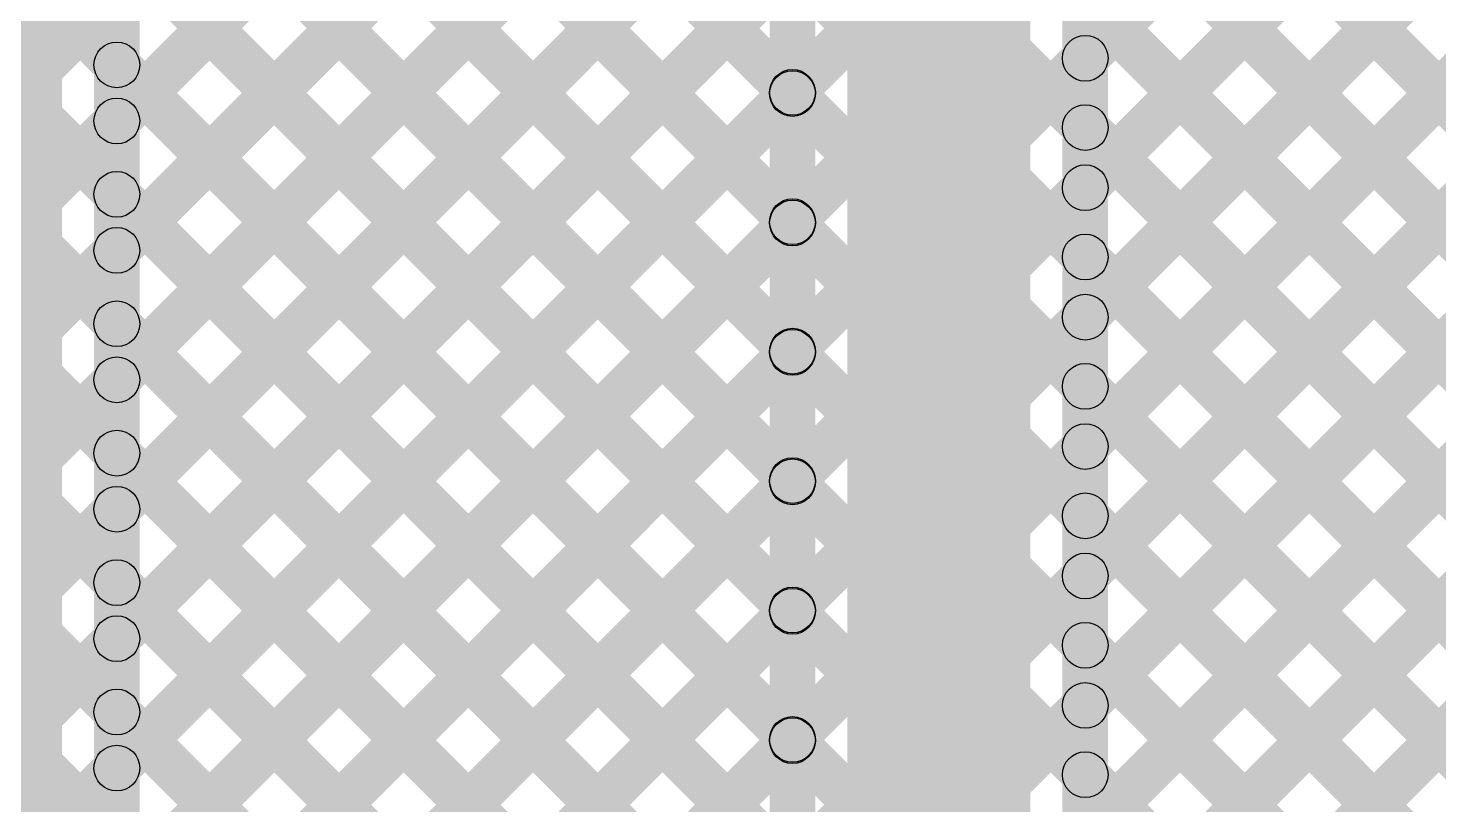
# Model space of a CAD drawing. Header units: millimetres. Extents: x -0.22 to 4.11, y -0.25 to 2.01.
# Drawn here: x 2.0542 to 2.3625, y 1.0059 to 1.1756 of the extents above; entities that cross this region are included whole.
import ezdxf

# ---------------------------------------------------------------- set-up
doc = ezdxf.new("R2010")
doc.units = ezdxf.units.MM
doc.header["$MEASUREMENT"] = 0
doc.layers.add('BottomLayer', color=5, linetype='Continuous')
doc.layers.add('TopLayer', color=1, linetype='Continuous')

msp = doc.modelspace()

# ---------------------------------------------------------------- hatches: boundary and pattern name
at = {"layer": 'BottomLayer'}
for points in [[(2.27322, 0.93203), (2.23322, 0.93203), (2.23322, 1.77713), (2.27322, 1.77713)], [(2.28875, 1.16554), (2.28168, 1.17261), (2.85661, 1.74754), (2.86369, 1.74047)], [(2.28875, 1.16554), (2.28168, 1.17261), (2.85661, 1.74754), (2.86369, 1.74047)], [(2.28875, 1.13726), (2.28168, 1.14433), (2.88488, 1.74753), (2.89195, 1.74046)], [(2.28875, 1.13726), (2.28168, 1.14433), (2.88488, 1.74753), (2.89195, 1.74046)], [(2.28875, 1.10897), (2.28168, 1.11604), (2.91315, 1.74751), (2.92022, 1.74044)], [(2.28875, 1.10897), (2.28168, 1.11604), (2.91315, 1.74751), (2.92022, 1.74044)], [(2.28875, 1.08069), (2.28168, 1.08776), (2.94142, 1.7475), (2.94849, 1.74043)], [(2.28875, 1.08069), (2.28168, 1.08776), (2.94142, 1.7475), (2.94849, 1.74043)], [(2.28875, 1.0524), (2.28168, 1.05947), (2.96969, 1.74748), (2.97676, 1.74041)], [(2.28875, 1.0524), (2.28168, 1.05947), (2.96969, 1.74748), (2.97676, 1.74041)], [(2.28875, 1.02412), (2.28168, 1.03119), (2.99796, 1.74747), (3.00503, 1.7404)], [(2.28875, 1.02412), (2.28168, 1.03119), (2.99796, 1.74747), (3.00503, 1.7404)], [(2.28875, 0.99583), (2.28168, 1.00291), (3.02623, 1.74745), (3.0333, 1.74038)], [(2.28875, 0.99583), (2.28168, 1.00291), (3.02623, 1.74745), (3.0333, 1.74038)], [(2.28875, 0.96755), (2.28168, 0.97462), (3.0545, 1.74744), (3.06157, 1.74037)], [(2.28875, 0.96755), (2.28168, 0.97462), (3.0545, 1.74744), (3.06157, 1.74037)], [(2.28875, 0.93927), (2.28168, 0.94634), (3.08277, 1.74743), (3.08984, 1.74035)], [(2.28875, 0.93927), (2.28168, 0.94634), (3.08277, 1.74743), (3.08984, 1.74035)], [(2.22622, 0.94529), (2.21622, 0.94529), (2.21622, 1.74434), (2.22622, 1.74434)], [(2.22622, 0.94529), (2.21622, 0.94529), (2.21622, 1.74434), (2.22622, 1.74434)], [(2.29022, 0.93203), (2.28022, 0.93203), (2.28022, 1.74431), (2.29022, 1.74431)], [(2.29022, 0.93203), (2.28022, 0.93203), (2.28022, 1.74431), (2.29022, 1.74431)], [(2.06153, 0.97772), (2.03953, 0.97772), (2.03953, 1.69911), (2.06153, 1.69911)], [(2.07853, 0.97772), (2.06853, 0.97772), (2.06853, 1.6922), (2.07853, 1.6922)], [(2.07853, 0.97772), (2.06853, 0.97772), (2.06853, 1.6922), (2.07853, 1.6922)], [(2.07, 1.30552), (2.07707, 1.31259), (2.22475, 1.1649), (2.21768, 1.15783)], [(2.07, 1.30552), (2.07707, 1.31259), (2.22475, 1.1649), (2.21768, 1.15783)], [(2.07707, 1.15184), (2.07, 1.15892), (2.21768, 1.3066), (2.22475, 1.29953)], [(2.07707, 1.15184), (2.07, 1.15892), (2.21768, 1.3066), (2.22475, 1.29953)], [(2.07, 1.27723), (2.07707, 1.2843), (2.22475, 1.13662), (2.21768, 1.12955)], [(2.07, 1.27723), (2.07707, 1.2843), (2.22475, 1.13662), (2.21768, 1.12955)], [(2.07707, 1.12356), (2.07, 1.13063), (2.21768, 1.27832), (2.22475, 1.27125)], [(2.07707, 1.12356), (2.07, 1.13063), (2.21768, 1.27832), (2.22475, 1.27125)], [(2.07, 1.24895), (2.07707, 1.25602), (2.22475, 1.10833), (2.21768, 1.10126)], [(2.07, 1.24895), (2.07707, 1.25602), (2.22475, 1.10833), (2.21768, 1.10126)], [(2.07707, 1.09528), (2.07, 1.10235), (2.21768, 1.25003), (2.22475, 1.24296)], [(2.07707, 1.09528), (2.07, 1.10235), (2.21768, 1.25003), (2.22475, 1.24296)], [(2.28168, 1.23525), (2.28875, 1.24232), (3.51315, 0.01792), (3.50608, 0.01085)], [(2.28168, 1.23525), (2.28875, 1.24232), (3.51315, 0.01792), (3.50608, 0.01085)], [(2.07, 1.22066), (2.07707, 1.22773), (2.22475, 1.08005), (2.21768, 1.07298)], [(2.07, 1.22066), (2.07707, 1.22773), (2.22475, 1.08005), (2.21768, 1.07298)], [(2.07707, 1.06699), (2.07, 1.07406), (2.21768, 1.22175), (2.22475, 1.21468)], [(2.07707, 1.06699), (2.07, 1.07406), (2.21768, 1.22175), (2.22475, 1.21468)], [(2.28168, 1.20697), (2.28875, 1.21404), (3.48487, 0.01792), (3.4778, 0.01085)], [(2.28168, 1.20697), (2.28875, 1.21404), (3.48487, 0.01792), (3.4778, 0.01085)], [(2.07, 1.19238), (2.07707, 1.19945), (2.22475, 1.05176), (2.21768, 1.04469)], [(2.07, 1.19238), (2.07707, 1.19945), (2.22475, 1.05176), (2.21768, 1.04469)], [(2.07707, 1.03871), (2.07, 1.04578), (2.21768, 1.19346), (2.22475, 1.18639)], [(2.07707, 1.03871), (2.07, 1.04578), (2.21768, 1.19346), (2.22475, 1.18639)], [(2.28168, 1.17868), (2.28875, 1.18575), (3.45659, 0.01792), (3.44951, 0.01085)], [(2.28168, 1.17868), (2.28875, 1.18575), (3.45659, 0.01792), (3.44951, 0.01085)], [(2.07, 1.16409), (2.07707, 1.17117), (2.22475, 1.02348), (2.21768, 1.01641)], [(2.07, 1.16409), (2.07707, 1.17117), (2.22475, 1.02348), (2.21768, 1.01641)], [(2.07707, 1.01042), (2.07, 1.01749), (2.21768, 1.16518), (2.22475, 1.15811)], [(2.07707, 1.01042), (2.07, 1.01749), (2.21768, 1.16518), (2.22475, 1.15811)], [(2.28168, 1.1504), (2.28875, 1.15747), (3.4283, 0.01792), (3.42123, 0.01085)], [(2.28168, 1.1504), (2.28875, 1.15747), (3.4283, 0.01792), (3.42123, 0.01085)], [(2.07, 1.13581), (2.07707, 1.14288), (2.22475, 0.9952), (2.21768, 0.98813)], [(2.07, 1.13581), (2.07707, 1.14288), (2.22475, 0.9952), (2.21768, 0.98813)], [(2.07707, 0.98214), (2.07, 0.98921), (2.21768, 1.1369), (2.22475, 1.12982)], [(2.07707, 0.98214), (2.07, 0.98921), (2.21768, 1.1369), (2.22475, 1.12982)], [(2.28168, 1.12212), (2.28875, 1.12919), (3.40002, 0.01792), (3.39295, 0.01085)], [(2.28168, 1.12212), (2.28875, 1.12919), (3.40002, 0.01792), (3.39295, 0.01085)], [(2.07, 1.10753), (2.07707, 1.1146), (2.22475, 0.96691), (2.21768, 0.95984)], [(2.07, 1.10753), (2.07707, 1.1146), (2.22475, 0.96691), (2.21768, 0.95984)], [(2.01536, 0.89214), (2.00829, 0.89921), (2.21768, 1.10861), (2.22475, 1.10154)], [(2.01536, 0.89214), (2.00829, 0.89921), (2.21768, 1.10861), (2.22475, 1.10154)], [(2.28168, 1.09383), (2.28875, 1.1009), (3.37173, 0.01792), (3.36466, 0.01085)], [(2.28168, 1.09383), (2.28875, 1.1009), (3.37173, 0.01792), (3.36466, 0.01085)], [(2.07, 1.07924), (2.07707, 1.08631), (2.21966, 0.94373), (2.21258, 0.93665)], [(2.07, 1.07924), (2.07707, 1.08631), (2.21966, 0.94373), (2.21258, 0.93665)], [(2.04364, 0.89214), (2.03657, 0.89921), (2.21768, 1.08033), (2.22475, 1.07326)], [(2.04364, 0.89214), (2.03657, 0.89921), (2.21768, 1.08033), (2.22475, 1.07326)], [(2.28168, 1.06555), (2.28875, 1.07262), (3.34345, 0.01792), (3.33638, 0.01085)], [(2.28168, 1.06555), (2.28875, 1.07262), (3.34345, 0.01792), (3.33638, 0.01085)], [(2.07, 1.05096), (2.07707, 1.05803), (2.20551, 0.92958), (2.19844, 0.92251)], [(2.07, 1.05096), (2.07707, 1.05803), (2.20551, 0.92958), (2.19844, 0.92251)], [(2.07185, 0.89206), (2.06478, 0.89914), (2.21768, 1.05204), (2.22475, 1.04497)], [(2.07185, 0.89206), (2.06478, 0.89914), (2.21768, 1.05204), (2.22475, 1.04497)], [(2.28168, 1.03726), (2.28875, 1.04433), (3.31516, 0.01792), (3.30809, 0.01085)], [(2.28168, 1.03726), (2.28875, 1.04433), (3.31516, 0.01792), (3.30809, 0.01085)], [(2.07, 1.02267), (2.07707, 1.02974), (2.19137, 0.91544), (2.1843, 0.90837)], [(2.07, 1.02267), (2.07707, 1.02974), (2.19137, 0.91544), (2.1843, 0.90837)], [(2.10013, 0.89206), (2.09306, 0.89914), (2.21768, 1.02376), (2.22475, 1.01669)], [(2.10013, 0.89206), (2.09306, 0.89914), (2.21768, 1.02376), (2.22475, 1.01669)], [(2.28168, 1.00898), (2.28875, 1.01605), (3.28688, 0.01792), (3.27981, 0.01085)], [(2.28168, 1.00898), (2.28875, 1.01605), (3.28688, 0.01792), (3.27981, 0.01085)]]:
    msp.add_hatch(color=5, dxfattribs=at).paths.add_polyline_path(points)
h = msp.add_hatch(color=5, dxfattribs=at)
edge = h.paths.add_edge_path()
edge.add_arc((2.07353, 1.16763), 0.005, 0, 360)
h = msp.add_hatch(color=5, dxfattribs=at)
edge = h.paths.add_edge_path()
edge.add_arc((2.07353, 1.16763), 0.005, 0, 360)
h = msp.add_hatch(color=5, dxfattribs=at)
edge = h.paths.add_edge_path()
edge.add_arc((2.28522, 1.16908), 0.005, 0, 360)
h = msp.add_hatch(color=5, dxfattribs=at)
edge = h.paths.add_edge_path()
edge.add_arc((2.28522, 1.16908), 0.005, 0, 360)
h = msp.add_hatch(color=5, dxfattribs=at)
edge = h.paths.add_edge_path()
edge.add_arc((2.22122, 1.16164), 0.005, 0, 360)
h = msp.add_hatch(color=5, dxfattribs=at)
edge = h.paths.add_edge_path()
edge.add_arc((2.22122, 1.16164), 0.005, 0, 360)
h = msp.add_hatch(color=5, dxfattribs=at)
edge = h.paths.add_edge_path()
edge.add_arc((2.22122, 1.16137), 0.005, 0, 360)
h = msp.add_hatch(color=5, dxfattribs=at)
edge = h.paths.add_edge_path()
edge.add_arc((2.22122, 1.16137), 0.005, 0, 360)
h = msp.add_hatch(color=5, dxfattribs=at)
edge = h.paths.add_edge_path()
edge.add_arc((2.07353, 1.15538), 0.005, 0, 360)
h = msp.add_hatch(color=5, dxfattribs=at)
edge = h.paths.add_edge_path()
edge.add_arc((2.07353, 1.15538), 0.005, 0, 360)
h = msp.add_hatch(color=5, dxfattribs=at)
edge = h.paths.add_edge_path()
edge.add_arc((2.28522, 1.15394), 0.005, 0, 360)
h = msp.add_hatch(color=5, dxfattribs=at)
edge = h.paths.add_edge_path()
edge.add_arc((2.28522, 1.15394), 0.005, 0, 360)
h = msp.add_hatch(color=5, dxfattribs=at)
edge = h.paths.add_edge_path()
edge.add_arc((2.07353, 1.13935), 0.005, 0, 360)
h = msp.add_hatch(color=5, dxfattribs=at)
edge = h.paths.add_edge_path()
edge.add_arc((2.07353, 1.13935), 0.005, 0, 360)
h = msp.add_hatch(color=5, dxfattribs=at)
edge = h.paths.add_edge_path()
edge.add_arc((2.28522, 1.14079), 0.005, 0, 360)
h = msp.add_hatch(color=5, dxfattribs=at)
edge = h.paths.add_edge_path()
edge.add_arc((2.28522, 1.14079), 0.005, 0, 360)
h = msp.add_hatch(color=5, dxfattribs=at)
edge = h.paths.add_edge_path()
edge.add_arc((2.22122, 1.13336), 0.005, 0, 360)
h = msp.add_hatch(color=5, dxfattribs=at)
edge = h.paths.add_edge_path()
edge.add_arc((2.22122, 1.13336), 0.005, 0, 360)
h = msp.add_hatch(color=5, dxfattribs=at)
edge = h.paths.add_edge_path()
edge.add_arc((2.22122, 1.13308), 0.005, 0, 360)
h = msp.add_hatch(color=5, dxfattribs=at)
edge = h.paths.add_edge_path()
edge.add_arc((2.22122, 1.13308), 0.005, 0, 360)
h = msp.add_hatch(color=5, dxfattribs=at)
edge = h.paths.add_edge_path()
edge.add_arc((2.07353, 1.1271), 0.005, 0, 360)
h = msp.add_hatch(color=5, dxfattribs=at)
edge = h.paths.add_edge_path()
edge.add_arc((2.07353, 1.1271), 0.005, 0, 360)
h = msp.add_hatch(color=5, dxfattribs=at)
edge = h.paths.add_edge_path()
edge.add_arc((2.28522, 1.12565), 0.005, 0, 360)
h = msp.add_hatch(color=5, dxfattribs=at)
edge = h.paths.add_edge_path()
edge.add_arc((2.28522, 1.12565), 0.005, 0, 360)
h = msp.add_hatch(color=5, dxfattribs=at)
edge = h.paths.add_edge_path()
edge.add_arc((2.28522, 1.11251), 0.005, 0, 360)
h = msp.add_hatch(color=5, dxfattribs=at)
edge = h.paths.add_edge_path()
edge.add_arc((2.28522, 1.11251), 0.005, 0, 360)
h = msp.add_hatch(color=5, dxfattribs=at)
edge = h.paths.add_edge_path()
edge.add_arc((2.07353, 1.11106), 0.005, 0, 360)
h = msp.add_hatch(color=5, dxfattribs=at)
edge = h.paths.add_edge_path()
edge.add_arc((2.07353, 1.11106), 0.005, 0, 360)
h = msp.add_hatch(color=5, dxfattribs=at)
edge = h.paths.add_edge_path()
edge.add_arc((2.22122, 1.10508), 0.005, 0, 360)
h = msp.add_hatch(color=5, dxfattribs=at)
edge = h.paths.add_edge_path()
edge.add_arc((2.22122, 1.10508), 0.005, 0, 360)
h = msp.add_hatch(color=5, dxfattribs=at)
edge = h.paths.add_edge_path()
edge.add_arc((2.22122, 1.1048), 0.005, 0, 360)
h = msp.add_hatch(color=5, dxfattribs=at)
edge = h.paths.add_edge_path()
edge.add_arc((2.22122, 1.1048), 0.005, 0, 360)
h = msp.add_hatch(color=5, dxfattribs=at)
edge = h.paths.add_edge_path()
edge.add_arc((2.07353, 1.09881), 0.005, 0, 360)
h = msp.add_hatch(color=5, dxfattribs=at)
edge = h.paths.add_edge_path()
edge.add_arc((2.07353, 1.09881), 0.005, 0, 360)
h = msp.add_hatch(color=5, dxfattribs=at)
edge = h.paths.add_edge_path()
edge.add_arc((2.28522, 1.09737), 0.005, 0, 360)
h = msp.add_hatch(color=5, dxfattribs=at)
edge = h.paths.add_edge_path()
edge.add_arc((2.28522, 1.09737), 0.005, 0, 360)
h = msp.add_hatch(color=5, dxfattribs=at)
edge = h.paths.add_edge_path()
edge.add_arc((2.28522, 1.08422), 0.005, 0, 360)
h = msp.add_hatch(color=5, dxfattribs=at)
edge = h.paths.add_edge_path()
edge.add_arc((2.28522, 1.08422), 0.005, 0, 360)
h = msp.add_hatch(color=5, dxfattribs=at)
edge = h.paths.add_edge_path()
edge.add_arc((2.07353, 1.08278), 0.005, 0, 360)
h = msp.add_hatch(color=5, dxfattribs=at)
edge = h.paths.add_edge_path()
edge.add_arc((2.07353, 1.08278), 0.005, 0, 360)
h = msp.add_hatch(color=5, dxfattribs=at)
edge = h.paths.add_edge_path()
edge.add_arc((2.22122, 1.07679), 0.005, 0, 360)
h = msp.add_hatch(color=5, dxfattribs=at)
edge = h.paths.add_edge_path()
edge.add_arc((2.22122, 1.07679), 0.005, 0, 360)
h = msp.add_hatch(color=5, dxfattribs=at)
edge = h.paths.add_edge_path()
edge.add_arc((2.22122, 1.07651), 0.005, 0, 360)
h = msp.add_hatch(color=5, dxfattribs=at)
edge = h.paths.add_edge_path()
edge.add_arc((2.22122, 1.07651), 0.005, 0, 360)
h = msp.add_hatch(color=5, dxfattribs=at)
edge = h.paths.add_edge_path()
edge.add_arc((2.07353, 1.07053), 0.005, 0, 360)
h = msp.add_hatch(color=5, dxfattribs=at)
edge = h.paths.add_edge_path()
edge.add_arc((2.07353, 1.07053), 0.005, 0, 360)
h = msp.add_hatch(color=5, dxfattribs=at)
edge = h.paths.add_edge_path()
edge.add_arc((2.28522, 1.06908), 0.005, 0, 360)
h = msp.add_hatch(color=5, dxfattribs=at)
edge = h.paths.add_edge_path()
edge.add_arc((2.28522, 1.06908), 0.005, 0, 360)
h = msp.add_hatch(color=5, dxfattribs=at)
edge = h.paths.add_edge_path()
edge.add_arc((2.28522, 1.05594), 0.005, 0, 360)
h = msp.add_hatch(color=5, dxfattribs=at)
edge = h.paths.add_edge_path()
edge.add_arc((2.28522, 1.05594), 0.005, 0, 360)
h = msp.add_hatch(color=5, dxfattribs=at)
edge = h.paths.add_edge_path()
edge.add_arc((2.07353, 1.05449), 0.005, 0, 360)
h = msp.add_hatch(color=5, dxfattribs=at)
edge = h.paths.add_edge_path()
edge.add_arc((2.07353, 1.05449), 0.005, 0, 360)
h = msp.add_hatch(color=5, dxfattribs=at)
edge = h.paths.add_edge_path()
edge.add_arc((2.22122, 1.04851), 0.005, 0, 360)
h = msp.add_hatch(color=5, dxfattribs=at)
edge = h.paths.add_edge_path()
edge.add_arc((2.22122, 1.04851), 0.005, 0, 360)
h = msp.add_hatch(color=5, dxfattribs=at)
edge = h.paths.add_edge_path()
edge.add_arc((2.22122, 1.04823), 0.005, 0, 360)
h = msp.add_hatch(color=5, dxfattribs=at)
edge = h.paths.add_edge_path()
edge.add_arc((2.22122, 1.04823), 0.005, 0, 360)
h = msp.add_hatch(color=5, dxfattribs=at)
edge = h.paths.add_edge_path()
edge.add_arc((2.07353, 1.04224), 0.005, 0, 360)
h = msp.add_hatch(color=5, dxfattribs=at)
edge = h.paths.add_edge_path()
edge.add_arc((2.07353, 1.04224), 0.005, 0, 360)
h = msp.add_hatch(color=5, dxfattribs=at)
edge = h.paths.add_edge_path()
edge.add_arc((2.28522, 1.0408), 0.005, 0, 360)
h = msp.add_hatch(color=5, dxfattribs=at)
edge = h.paths.add_edge_path()
edge.add_arc((2.28522, 1.0408), 0.005, 0, 360)
h = msp.add_hatch(color=5, dxfattribs=at)
edge = h.paths.add_edge_path()
edge.add_arc((2.07353, 1.02621), 0.005, 0, 360)
h = msp.add_hatch(color=5, dxfattribs=at)
edge = h.paths.add_edge_path()
edge.add_arc((2.07353, 1.02621), 0.005, 0, 360)
h = msp.add_hatch(color=5, dxfattribs=at)
edge = h.paths.add_edge_path()
edge.add_arc((2.28522, 1.02765), 0.005, 0, 360)
h = msp.add_hatch(color=5, dxfattribs=at)
edge = h.paths.add_edge_path()
edge.add_arc((2.28522, 1.02765), 0.005, 0, 360)
h = msp.add_hatch(color=5, dxfattribs=at)
edge = h.paths.add_edge_path()
edge.add_arc((2.22122, 1.02022), 0.005, 0, 360)
h = msp.add_hatch(color=5, dxfattribs=at)
edge = h.paths.add_edge_path()
edge.add_arc((2.22122, 1.02022), 0.005, 0, 360)
h = msp.add_hatch(color=5, dxfattribs=at)
edge = h.paths.add_edge_path()
edge.add_arc((2.22122, 1.01995), 0.005, 0, 360)
h = msp.add_hatch(color=5, dxfattribs=at)
edge = h.paths.add_edge_path()
edge.add_arc((2.22122, 1.01995), 0.005, 0, 360)
h = msp.add_hatch(color=5, dxfattribs=at)
edge = h.paths.add_edge_path()
edge.add_arc((2.07353, 1.01396), 0.005, 0, 360)
h = msp.add_hatch(color=5, dxfattribs=at)
edge = h.paths.add_edge_path()
edge.add_arc((2.07353, 1.01396), 0.005, 0, 360)
h = msp.add_hatch(color=5, dxfattribs=at)
edge = h.paths.add_edge_path()
edge.add_arc((2.28522, 1.01251), 0.005, 0, 360)
h = msp.add_hatch(color=5, dxfattribs=at)
edge = h.paths.add_edge_path()
edge.add_arc((2.28522, 1.01251), 0.005, 0, 360)
at = {"layer": 'TopLayer'}
for points in [[(1.88207, 0.98513), (1.875, 0.9922), (2.22654, 1.34374), (2.23361, 1.33667)], [(1.88207, 0.98513), (1.875, 0.9922), (2.22654, 1.34374), (2.23361, 1.33667)], [(1.95378, 0.68915), (1.94671, 0.69622), (2.59423, 1.34374), (2.60131, 1.33667)], [(1.95378, 0.68915), (1.94671, 0.69622), (2.59423, 1.34374), (2.60131, 1.33667)], [(1.96071, 1.03549), (1.95364, 1.04256), (2.25482, 1.34374), (2.26189, 1.33667)], [(1.96071, 1.03549), (1.95364, 1.04256), (2.25482, 1.34374), (2.26189, 1.33667)], [(1.97739, 1.02388), (1.97032, 1.03095), (2.28311, 1.34374), (2.29018, 1.33667)], [(1.97739, 1.02388), (1.97032, 1.03095), (2.28311, 1.34374), (2.29018, 1.33667)], [(1.98207, 0.68915), (1.975, 0.69622), (2.62252, 1.34374), (2.62959, 1.33667)], [(1.98207, 0.68915), (1.975, 0.69622), (2.62252, 1.34374), (2.62959, 1.33667)], [(1.98965, 1.00786), (1.98258, 1.01493), (2.31139, 1.34374), (2.31846, 1.33667)], [(1.98965, 1.00786), (1.98258, 1.01493), (2.31139, 1.34374), (2.31846, 1.33667)], [(1.99099, 0.86778), (1.98392, 0.87485), (2.45281, 1.34374), (2.45988, 1.33667)], [(1.99099, 0.83949), (1.98392, 0.84656), (2.4811, 1.34374), (2.48817, 1.33667)], [(1.99099, 0.92434), (1.98392, 0.93142), (2.39624, 1.34374), (2.40332, 1.33667)], [(1.99099, 0.98091), (1.98392, 0.98798), (2.33968, 1.34374), (2.34675, 1.33667)], [(1.99099, 0.78292), (1.98392, 0.78999), (2.53767, 1.34374), (2.54474, 1.33667)], [(1.99099, 0.81121), (1.98392, 0.81828), (2.50938, 1.34374), (2.51645, 1.33667)], [(1.99099, 0.95263), (1.98392, 0.9597), (2.36796, 1.34374), (2.37503, 1.33667)], [(1.99099, 0.89606), (1.98392, 0.90313), (2.42453, 1.34374), (2.4316, 1.33667)], [(1.99099, 0.86778), (1.98392, 0.87485), (2.45281, 1.34374), (2.45988, 1.33667)], [(1.99099, 0.83949), (1.98392, 0.84656), (2.4811, 1.34374), (2.48817, 1.33667)], [(1.99099, 0.92434), (1.98392, 0.93142), (2.39624, 1.34374), (2.40332, 1.33667)], [(1.99099, 0.98091), (1.98392, 0.98798), (2.33968, 1.34374), (2.34675, 1.33667)], [(1.99099, 0.78292), (1.98392, 0.78999), (2.53767, 1.34374), (2.54474, 1.33667)], [(1.99099, 0.81121), (1.98392, 0.81828), (2.50938, 1.34374), (2.51645, 1.33667)], [(1.99099, 0.95263), (1.98392, 0.9597), (2.36796, 1.34374), (2.37503, 1.33667)], [(1.99099, 0.89606), (1.98392, 0.90313), (2.42453, 1.34374), (2.4316, 1.33667)], [(1.99179, 0.75544), (1.98472, 0.76251), (2.56595, 1.34374), (2.57302, 1.33667)], [(1.99179, 0.75544), (1.98472, 0.76251), (2.56595, 1.34374), (2.57302, 1.33667)], [(2.01035, 0.68915), (2.00328, 0.69622), (2.6508, 1.34374), (2.65787, 1.33667)], [(2.01035, 0.68915), (2.00328, 0.69622), (2.6508, 1.34374), (2.65787, 1.33667)], [(2.03864, 0.68915), (2.03157, 0.69622), (2.67909, 1.34374), (2.68616, 1.33667)], [(2.03864, 0.68915), (2.03157, 0.69622), (2.67909, 1.34374), (2.68616, 1.33667)], [(2.18026, 1.33667), (2.18734, 1.34374), (2.83486, 0.69622), (2.82779, 0.68915)], [(2.18026, 1.33667), (2.18734, 1.34374), (2.83486, 0.69622), (2.82779, 0.68915)], [(2.17252, 1.31613), (2.17959, 1.3232), (2.80657, 0.69622), (2.7995, 0.68915)], [(2.17252, 1.31613), (2.17959, 1.3232), (2.80657, 0.69622), (2.7995, 0.68915)], [(2.16007, 1.3003), (2.16714, 1.30737), (2.77829, 0.69622), (2.77122, 0.68915)], [(2.16007, 1.3003), (2.16714, 1.30737), (2.77829, 0.69622), (2.77122, 0.68915)], [(2.14592, 1.28616), (2.153, 1.29323), (2.75, 0.69622), (2.74293, 0.68915)], [(2.14592, 1.28616), (2.153, 1.29323), (2.75, 0.69622), (2.74293, 0.68915)], [(2.13178, 1.27202), (2.13885, 1.27909), (2.72172, 0.69622), (2.71465, 0.68915)], [(2.13178, 1.27202), (2.13885, 1.27909), (2.72172, 0.69622), (2.71465, 0.68915)], [(2.11764, 1.25787), (2.12471, 1.26494), (2.69343, 0.69622), (2.68636, 0.68915)], [(2.11764, 1.25787), (2.12471, 1.26494), (2.69343, 0.69622), (2.68636, 0.68915)], [(2.1035, 1.24373), (2.11057, 1.2508), (2.66515, 0.69622), (2.65808, 0.68915)], [(2.1035, 1.24373), (2.11057, 1.2508), (2.66515, 0.69622), (2.65808, 0.68915)], [(2.08936, 1.22959), (2.09643, 1.23666), (2.63687, 0.69622), (2.62979, 0.68915)], [(2.08936, 1.22959), (2.09643, 1.23666), (2.63687, 0.69622), (2.62979, 0.68915)], [(2.07521, 1.21545), (2.08228, 1.22252), (2.60858, 0.69622), (2.60151, 0.68915)], [(2.07521, 1.21545), (2.08228, 1.22252), (2.60858, 0.69622), (2.60151, 0.68915)], [(2.06107, 1.2013), (2.06814, 1.20838), (2.5803, 0.69622), (2.57323, 0.68915)], [(2.06107, 1.2013), (2.06814, 1.20838), (2.5803, 0.69622), (2.57323, 0.68915)], [(2.04693, 1.18716), (2.054, 1.19423), (2.55201, 0.69622), (2.54494, 0.68915)], [(2.04693, 1.18716), (2.054, 1.19423), (2.55201, 0.69622), (2.54494, 0.68915)], [(2.03279, 1.17302), (2.03986, 1.18009), (2.52373, 0.69622), (2.51666, 0.68915)], [(2.03279, 1.17302), (2.03986, 1.18009), (2.52373, 0.69622), (2.51666, 0.68915)], [(2.01864, 1.15888), (2.02572, 1.16595), (2.49544, 0.69622), (2.48837, 0.68915)], [(2.01864, 1.15888), (2.02572, 1.16595), (2.49544, 0.69622), (2.48837, 0.68915)], [(2.0045, 1.14474), (2.01157, 1.15181), (2.46716, 0.69622), (2.46009, 0.68915)], [(2.0045, 1.14474), (2.01157, 1.15181), (2.46716, 0.69622), (2.46009, 0.68915)], [(1.99036, 1.13059), (1.99743, 1.13766), (2.43888, 0.69622), (2.4318, 0.68915)], [(1.99036, 1.13059), (1.99743, 1.13766), (2.43888, 0.69622), (2.4318, 0.68915)], [(1.97622, 1.11645), (1.98329, 1.12352), (2.41059, 0.69622), (2.40352, 0.68915)], [(1.97622, 1.11645), (1.98329, 1.12352), (2.41059, 0.69622), (2.40352, 0.68915)], [(1.96208, 1.10231), (1.96915, 1.10938), (2.38231, 0.69622), (2.37524, 0.68915)], [(1.96208, 1.10231), (1.96915, 1.10938), (2.38231, 0.69622), (2.37524, 0.68915)]]:
    msp.add_hatch(color=1, dxfattribs=at).paths.add_polyline_path(points)

# ---------------------------------------------------------------- linework, layer by layer
at = {"layer": 'BottomLayer'}
for centre in [(2.07353, 1.16763), (2.07353, 1.16763), (2.28522, 1.16908), (2.28522, 1.16908), (2.22122, 1.16164), (2.22122, 1.16164), (2.22122, 1.16137), (2.22122, 1.16137), (2.07353, 1.15538), (2.07353, 1.15538), (2.28522, 1.15394), (2.28522, 1.15394), (2.07353, 1.13935), (2.07353, 1.13935), (2.28522, 1.14079), (2.28522, 1.14079), (2.22122, 1.13336), (2.22122, 1.13336), (2.22122, 1.13308), (2.22122, 1.13308), (2.07353, 1.1271), (2.07353, 1.1271), (2.28522, 1.12565), (2.28522, 1.12565), (2.28522, 1.11251), (2.28522, 1.11251), (2.07353, 1.11106), (2.07353, 1.11106), (2.22122, 1.10508), (2.22122, 1.10508), (2.22122, 1.1048), (2.22122, 1.1048), (2.07353, 1.09881), (2.07353, 1.09881), (2.28522, 1.09737), (2.28522, 1.09737), (2.28522, 1.08422), (2.28522, 1.08422), (2.07353, 1.08278), (2.07353, 1.08278), (2.22122, 1.07679), (2.22122, 1.07679), (2.22122, 1.07651), (2.22122, 1.07651), (2.07353, 1.07053), (2.07353, 1.07053), (2.28522, 1.06908), (2.28522, 1.06908), (2.28522, 1.05594), (2.28522, 1.05594), (2.07353, 1.05449), (2.07353, 1.05449), (2.22122, 1.04851), (2.22122, 1.04851), (2.22122, 1.04823), (2.22122, 1.04823), (2.07353, 1.04224), (2.07353, 1.04224), (2.28522, 1.0408), (2.28522, 1.0408), (2.07353, 1.02621), (2.07353, 1.02621), (2.28522, 1.02765), (2.28522, 1.02765), (2.22122, 1.02022), (2.22122, 1.02022), (2.22122, 1.01995), (2.22122, 1.01995), (2.07353, 1.01396), (2.07353, 1.01396), (2.28522, 1.01251), (2.28522, 1.01251)]:
    msp.add_circle(centre, 0.005, dxfattribs=at)

doc.saveas('drawing.dxf')
